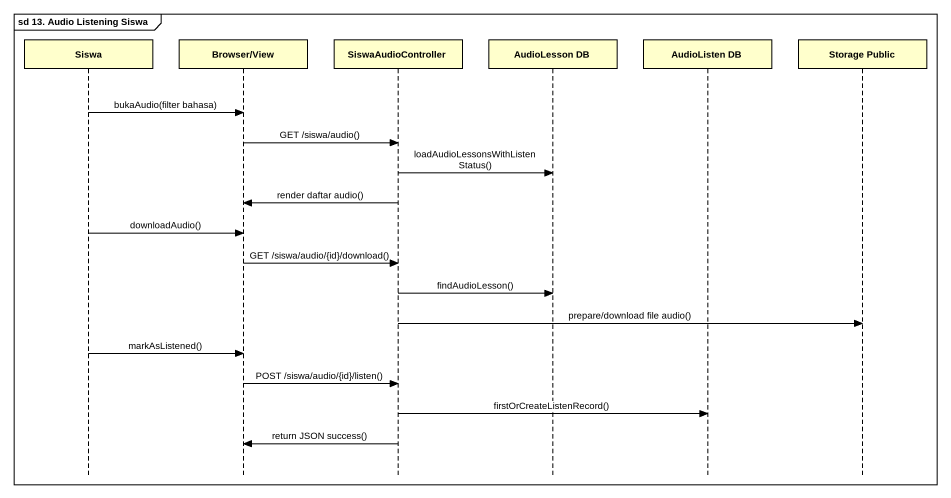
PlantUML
@startuml
mainframe sd 13. Audio Listening Siswa
hide footbox
participant Siswa
participant "Browser/View" as Browser_View
participant SiswaAudioController
participant "AudioLesson DB" as AudioLesson_DB
participant "AudioListen DB" as AudioListen_DB
participant "Storage Public" as Storage_Public

Siswa -> Browser_View : bukaAudio(filter bahasa)
Browser_View -> SiswaAudioController : GET /siswa/audio()
SiswaAudioController -> AudioLesson_DB : loadAudioLessonsWithListenStatus()
SiswaAudioController -> Browser_View : render daftar audio()
Siswa -> Browser_View : downloadAudio()
Browser_View -> SiswaAudioController : GET /siswa/audio/{id}/download()
SiswaAudioController -> AudioLesson_DB : findAudioLesson()
SiswaAudioController -> Storage_Public : prepare/download file audio()
Siswa -> Browser_View : markAsListened()
Browser_View -> SiswaAudioController : POST /siswa/audio/{id}/listen()
SiswaAudioController -> AudioListen_DB : firstOrCreateListenRecord()
SiswaAudioController -> Browser_View : return JSON success()
@enduml
